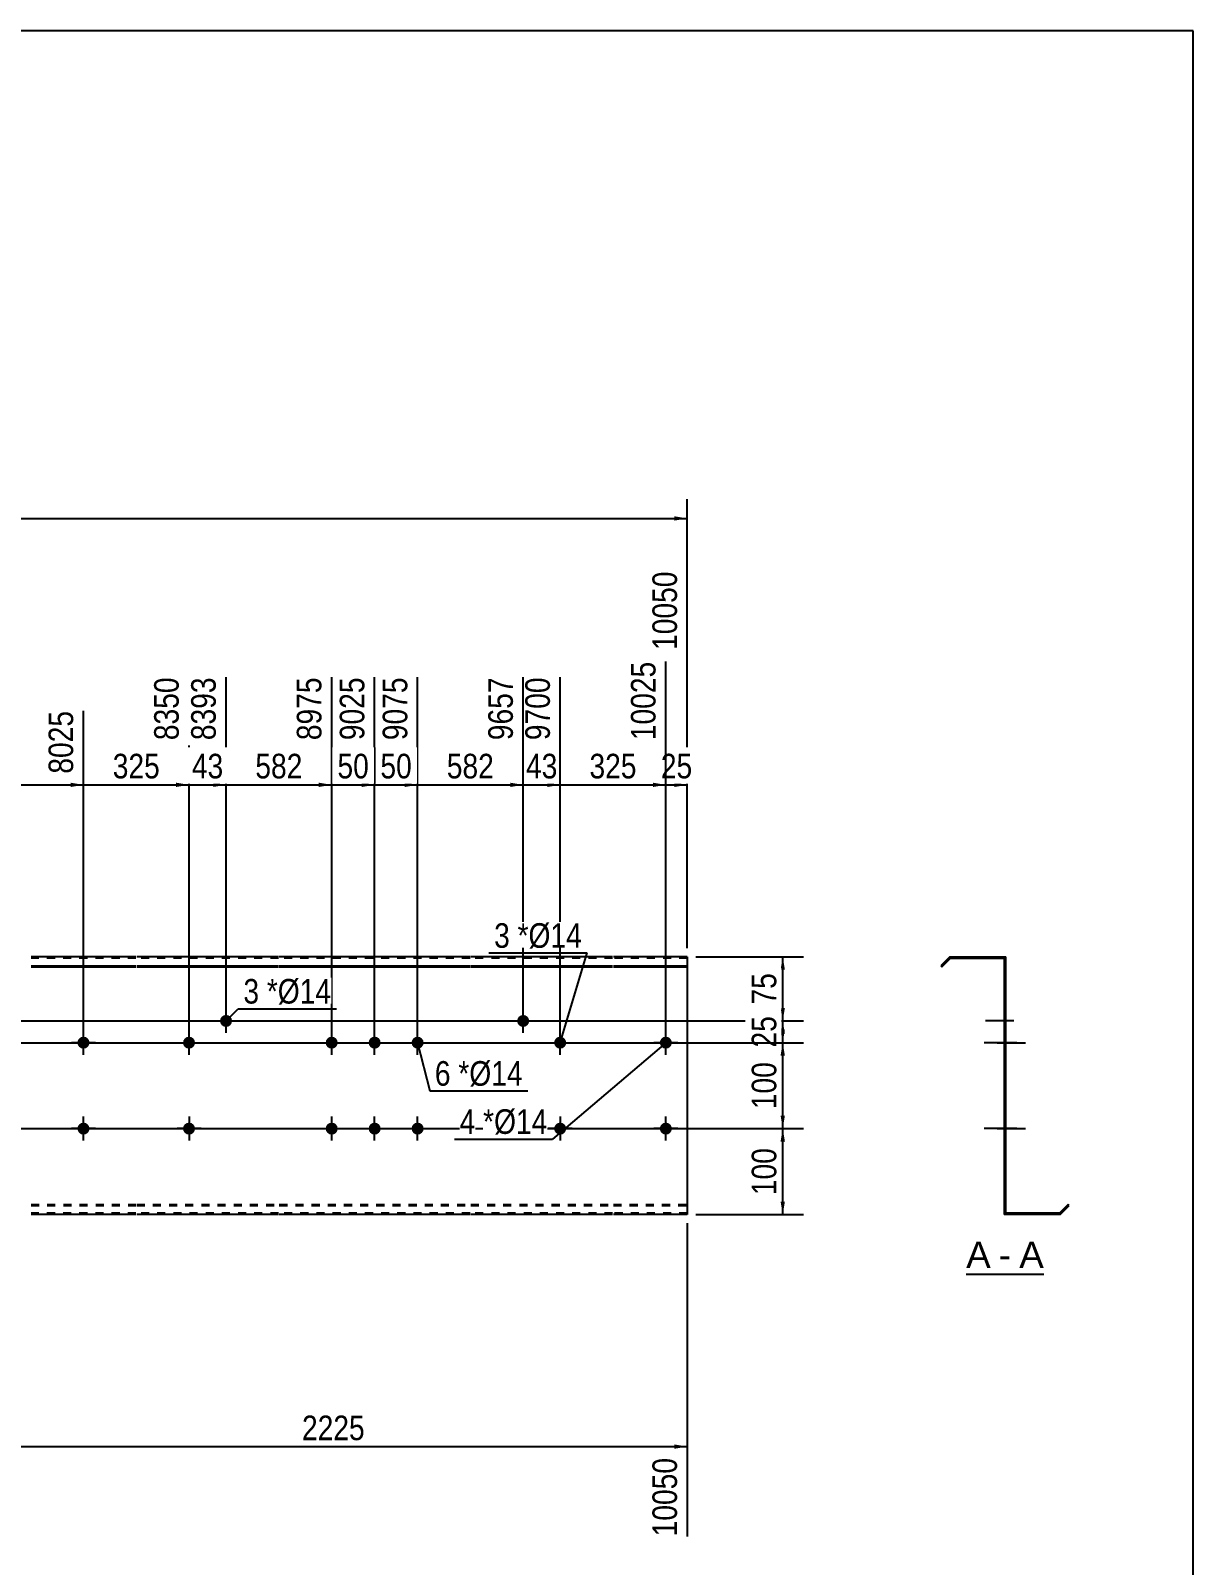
# Model space of a CAD drawing. Header units: millimetres. Extents: x -70 to 333, y -154 to 123.
# Drawn here: x 197.4 to 332.8, y -55.8 to 122.8 of the extents above; entities that cross this region are included whole.
import ezdxf

# ---------------------------------------------------------------- set-up
doc = ezdxf.new("R2010")
doc.units = ezdxf.units.MM
doc.linetypes.add('DXK_LINE_DOT1', pattern=[1.8814, 0.9407, -0.9407])
doc.styles.add('Arial', font='ARIAL.TTF', dxfattribs={"height": 0.2})
doc.styles.add('Arial Narrow', font='ARIALN.TTF', dxfattribs={"height": 0.2})

# ---------------------------------------------------------------- blocks, each defined once
blk = doc.blocks.new('Unknown-628700281-1200')
at = {"color": 5, "linetype": 'Continuous'}
for p, q in [((332.8, 122.75), (-67.2, 122.75)), ((332.8, -154.25), (332.8, 122.75))]:
    blk.add_line(p, q, dxfattribs=at)
blk = doc.blocks.new('Unknown-628700281-12 - 2012')
at = {"color": 7, "linetype": 'Continuous'}
blk.add_line((306.36, -21.95), (315.39, -21.95), dxfattribs=at)
at = {"color": 0, "linetype": 'Continuous'}
for points in [[(309.2, -21.2), (309.2, -18), (306.36, -18), (306.36, -21.2)], [(311.58, -21.2), (311.58, -18), (310.16, -18), (310.16, -21.2)], [(315.39, -21.2), (315.39, -18), (312.54, -18), (312.54, -21.2)]]:
    blk.add_wipeout(points, dxfattribs=at)
at = {"color": 96, "linetype": 'Continuous', "style": 'Arial'}
for s, p in [('A', (306.36, -21.2)), ('A', (312.54, -21.2)), ('-', (310.16, -21.2))]:
    blk.add_text(s, height=3.06, dxfattribs=at).set_placement(p)
blk = doc.blocks.new('Part-628700281-1239 - 1220')
at = {"color": 2, "linetype": 'Continuous'}
for p, q in [((209.69, 15), (197.49, 15)), ((226.29, 15), (209.79, 15)), ((248.59, 15), (226.39, 15)), ((265.19, 15), (248.69, 15)), ((273.89, 15), (265.29, 15)), ((273.89, 15), (273.89, -15)), ((197.49, 13.94), (209.69, 13.94)), ((197.49, 13.81), (209.69, 13.81)), ((209.79, 13.94), (226.29, 13.94)), ((209.79, 13.81), (226.29, 13.81)), ((226.39, 13.94), (248.59, 13.94)), ((226.39, 13.81), (248.59, 13.81)), ((248.69, 13.94), (265.19, 13.94)), ((248.69, 13.81), (265.19, 13.81)), ((265.29, 13.94), (273.89, 13.94)), ((265.29, 13.81), (273.89, 13.81)), ((209.69, -15), (197.49, -15)), ((226.29, -15), (209.79, -15)), ((248.59, -15), (226.39, -15)), ((265.19, -15), (248.69, -15)), ((273.89, -15), (265.29, -15))]:
    blk.add_line(p, q, dxfattribs=at)
at = {"color": 7, "linetype": 'DXK_LINE_DOT1'}
for p, q in [((209.69, 14.82), (197.49, 14.82)), ((226.29, 14.82), (209.79, 14.82)), ((248.59, 14.82), (226.39, 14.82)), ((265.19, 14.82), (248.69, 14.82)), ((273.89, 14.82), (265.29, 14.82)), ((197.49, -13.81), (209.69, -13.81)), ((197.49, -13.94), (209.69, -13.94)), ((209.79, -13.81), (226.29, -13.81)), ((209.79, -13.94), (226.29, -13.94)), ((226.39, -13.81), (248.59, -13.81)), ((226.39, -13.94), (248.59, -13.94)), ((248.69, -13.81), (265.19, -13.81)), ((248.69, -13.94), (265.19, -13.94)), ((265.29, -13.81), (273.89, -13.81)), ((265.29, -13.94), (273.89, -13.94)), ((209.69, -14.82), (197.49, -14.82)), ((226.29, -14.82), (209.79, -14.82)), ((248.59, -14.82), (226.39, -14.82)), ((265.19, -14.82), (248.69, -14.82)), ((273.89, -14.82), (265.29, -14.82))]:
    blk.add_line(p, q, dxfattribs=at)
blk = doc.blocks.new('Bolt-628700281-1305 - 1220')
at = {"linetype": 'Continuous'}
for points in [[(231.79, 5, -1), (233.19, 5, -1)], [(236.79, 5, -1), (238.19, 5, -1)], [(241.79, 5, -1), (243.19, 5, -1)], [(231.79, -5, -1), (233.19, -5, -1)], [(236.79, -5, -1), (238.19, -5, -1)], [(241.79, -5, -1), (243.19, -5, -1)]]:
    blk.add_hatch(color=3, dxfattribs=at).paths.add_polyline_path(points)
at = {"color": 3, "linetype": 'Continuous'}
for p, q in [((232.49, 3.6), (232.49, 6.4)), ((237.49, 3.6), (237.49, 6.4)), ((242.49, 3.6), (242.49, 6.4)), ((231.09, 5), (233.89, 5)), ((236.09, 5), (238.89, 5)), ((241.09, 5), (243.89, 5)), ((231.09, -5), (233.89, -5)), ((232.49, -6.4), (232.49, -3.6)), ((236.09, -5), (238.89, -5)), ((237.49, -6.4), (237.49, -3.6)), ((241.09, -5), (243.89, -5)), ((242.49, -6.4), (242.49, -3.6))]:
    blk.add_line(p, q, dxfattribs=at)
blk = doc.blocks.new('Bolt-628700281-1267 - 1220')
at = {"linetype": 'Continuous'}
blk.add_hatch(color=3, dxfattribs=at).paths.add_polyline_path([(219.49, 7.53, -1), (220.89, 7.53, -1)])
at = {"color": 3, "linetype": 'Continuous'}
for p, q in [((220.19, 6.13), (220.19, 8.93)), ((218.79, 7.53), (221.59, 7.53))]:
    blk.add_line(p, q, dxfattribs=at)
blk = doc.blocks.new('Bolt-628700281-1272 - 1220')
at = {"linetype": 'Continuous'}
blk.add_hatch(color=3, dxfattribs=at).paths.add_polyline_path([(254.08, 7.53, -1), (255.48, 7.53, -1)])
at = {"color": 3, "linetype": 'Continuous'}
for p, q in [((254.78, 6.13), (254.78, 8.93)), ((253.38, 7.53), (256.18, 7.53))]:
    blk.add_line(p, q, dxfattribs=at)
blk = doc.blocks.new('Bolt-628700281-1277 - 1220')
at = {"linetype": 'Continuous'}
blk.add_hatch(color=3, dxfattribs=at).paths.add_polyline_path([(216.58, -5, -1), (215.18, -5, -1)])
at = {"color": 3, "linetype": 'Continuous'}
for p, q in [((217.28, -5), (214.48, -5)), ((215.88, -3.6), (215.88, -6.4))]:
    blk.add_line(p, q, dxfattribs=at)
blk = doc.blocks.new('Bolt-628700281-1413 - 1220')
at = {"linetype": 'Continuous'}
blk.add_hatch(color=3, dxfattribs=at).paths.add_polyline_path([(259.79, -5, -1), (258.39, -5, -1)])
at = {"color": 3, "linetype": 'Continuous'}
for p, q in [((260.49, -5), (257.69, -5)), ((259.09, -3.6), (259.09, -6.4))]:
    blk.add_line(p, q, dxfattribs=at)
blk = doc.blocks.new('Bolt-628700281-1363 - 1220')
at = {"linetype": 'Continuous'}
blk.add_hatch(color=3, dxfattribs=at).paths.add_polyline_path([(215.18, 5, -1), (216.58, 5, -1)])
at = {"color": 3, "linetype": 'Continuous'}
for p, q in [((215.88, 3.6), (215.88, 6.4)), ((214.48, 5), (217.28, 5))]:
    blk.add_line(p, q, dxfattribs=at)
blk = doc.blocks.new('Bolt-628700281-1408 - 1220')
at = {"linetype": 'Continuous'}
blk.add_hatch(color=3, dxfattribs=at).paths.add_polyline_path([(258.39, 5, -1), (259.79, 5, -1)])
at = {"color": 3, "linetype": 'Continuous'}
for p, q in [((259.09, 3.6), (259.09, 6.4)), ((257.69, 5), (260.49, 5))]:
    blk.add_line(p, q, dxfattribs=at)
blk = doc.blocks.new('Bolt-628700281-1418 - 1220')
at = {"linetype": 'Continuous'}
for points in [[(202.89, 5, -1), (204.29, 5, -1)], [(270.69, 5, -1), (272.09, 5, -1)]]:
    blk.add_hatch(color=3, dxfattribs=at).paths.add_polyline_path(points)
at = {"color": 3, "linetype": 'Continuous'}
for p, q in [((203.59, 3.6), (203.59, 6.4)), ((271.39, 3.6), (271.39, 6.4)), ((204.99, 5), (202.19, 5)), ((272.79, 5), (269.99, 5))]:
    blk.add_line(p, q, dxfattribs=at)
blk = doc.blocks.new('Bolt-628700281-1423 - 1220')
at = {"linetype": 'Continuous'}
for points in [[(202.89, -5, -1), (204.29, -5, -1)], [(270.69, -5, -1), (272.09, -5, -1)]]:
    blk.add_hatch(color=3, dxfattribs=at).paths.add_polyline_path(points)
at = {"color": 3, "linetype": 'Continuous'}
for p, q in [((204.99, -5), (202.19, -5)), ((203.59, -6.4), (203.59, -3.6)), ((272.79, -5), (269.99, -5)), ((271.39, -6.4), (271.39, -3.6))]:
    blk.add_line(p, q, dxfattribs=at)
blk = doc.blocks.new('Bolt-628700281-2017 - 2012')
at = {"linetype": 'Continuous'}
blk.add_hatch(color=3, dxfattribs=at).paths.add_polyline_path([(310.78, -4.3), (310.78, -5.7), (310.96, -5.7), (310.96, -4.3)])
blk.add_hatch(color=3, dxfattribs=at).paths.add_polyline_path([(310.78, -4.3), (310.78, -5.7), (310.96, -5.7), (310.96, -4.3)])
at = {"color": 3, "linetype": 'Continuous'}
for p, q in [((309.98, -5), (313.28, -5)), ((309.98, -5), (313.28, -5)), ((310.78, -4.3), (310.96, -4.3)), ((310.78, -4.3), (310.96, -4.3)), ((310.78, -5.7), (310.96, -5.7)), ((310.78, -5.7), (310.96, -5.7))]:
    blk.add_line(p, q, dxfattribs=at)
blk = doc.blocks.new('Bolt-628700281-2018 - 2012')
at = {"linetype": 'Continuous'}
blk.add_hatch(color=3, dxfattribs=at).paths.add_polyline_path([(310.78, 5.7), (310.78, 4.3), (310.96, 4.3), (310.96, 5.7)])
blk.add_hatch(color=3, dxfattribs=at).paths.add_polyline_path([(310.78, 5.7), (310.78, 4.3), (310.96, 4.3), (310.96, 5.7)])
at = {"color": 3, "linetype": 'Continuous'}
for p, q in [((310.78, 5.7), (310.96, 5.7)), ((310.78, 5.7), (310.96, 5.7)), ((309.98, 5), (313.28, 5)), ((309.98, 5), (313.28, 5)), ((310.78, 4.3), (310.96, 4.3)), ((310.78, 4.3), (310.96, 4.3))]:
    blk.add_line(p, q, dxfattribs=at)
blk = doc.blocks.new('Bolt-628700281-2019 - 2012')
at = {"linetype": 'Continuous'}
blk.add_hatch(color=3, dxfattribs=at).paths.add_polyline_path([(310.96, -5.7), (310.96, -4.3), (310.78, -4.3), (310.78, -5.7)])
at = {"color": 3, "linetype": 'Continuous'}
for p, q in [((310.96, -4.3), (310.78, -4.3)), ((311.76, -5), (310.78, -5)), ((310.96, -5.7), (310.78, -5.7))]:
    blk.add_line(p, q, dxfattribs=at)
blk = doc.blocks.new('Bolt-628700281-2020 - 2012')
at = {"linetype": 'Continuous'}
blk.add_hatch(color=3, dxfattribs=at).paths.add_polyline_path([(310.78, 5.7), (310.78, 4.3), (310.96, 4.3), (310.96, 5.7)])
at = {"color": 3, "linetype": 'Continuous'}
for p, q in [((310.96, 5.7), (310.78, 5.7)), ((311.91, 5), (308.61, 5)), ((310.96, 4.3), (310.78, 4.3))]:
    blk.add_line(p, q, dxfattribs=at)
blk = doc.blocks.new('Bolt-628700281-2021 - 2012')
at = {"linetype": 'Continuous'}
blk.add_hatch(color=3, dxfattribs=at).paths.add_polyline_path([(310.78, 5.7), (310.78, 4.3), (310.96, 4.3), (310.96, 5.7)])
blk.add_hatch(color=3, dxfattribs=at).paths.add_polyline_path([(310.78, 5.7), (310.78, 4.3), (310.96, 4.3), (310.96, 5.7)])
at = {"color": 3, "linetype": 'Continuous'}
for p, q in [((310.78, 5.7), (310.96, 5.7)), ((310.78, 5.7), (310.96, 5.7)), ((309.98, 5), (313.28, 5)), ((309.98, 5), (313.28, 5)), ((310.78, 4.3), (310.96, 4.3)), ((310.78, 4.3), (310.96, 4.3))]:
    blk.add_line(p, q, dxfattribs=at)
blk = doc.blocks.new('Bolt-628700281-2022 - 2012')
at = {"linetype": 'Continuous'}
for points in [[(310.78, 5.7), (310.78, 4.3), (310.96, 4.3), (310.96, 5.7)], [(310.78, 5.7), (310.78, 4.3), (310.96, 4.3), (310.96, 5.7)], [(310.78, 5.7), (310.78, 4.3), (310.96, 4.3), (310.96, 5.7)], [(310.78, -4.3), (310.78, -5.7), (310.96, -5.7), (310.96, -4.3)], [(310.78, -4.3), (310.78, -5.7), (310.96, -5.7), (310.96, -4.3)], [(310.78, -4.3), (310.78, -5.7), (310.96, -5.7), (310.96, -4.3)]]:
    blk.add_hatch(color=3, dxfattribs=at).paths.add_polyline_path(points)
at = {"color": 3, "linetype": 'Continuous'}
for p, q in [((310.96, 5.7), (310.78, 5.7)), ((310.96, 5.7), (310.78, 5.7)), ((310.96, 5.7), (310.78, 5.7)), ((312.26, 5), (308.46, 5)), ((312.26, 5), (308.46, 5)), ((312.26, 5), (308.46, 5)), ((310.96, 4.3), (310.78, 4.3)), ((310.96, 4.3), (310.78, 4.3)), ((310.96, 4.3), (310.78, 4.3)), ((312.26, -5), (308.46, -5)), ((312.26, -5), (308.46, -5)), ((312.26, -5), (308.46, -5)), ((310.96, -4.3), (310.78, -4.3)), ((310.96, -4.3), (310.78, -4.3)), ((310.96, -4.3), (310.78, -4.3)), ((310.96, -5.7), (310.78, -5.7)), ((310.96, -5.7), (310.78, -5.7)), ((310.96, -5.7), (310.78, -5.7))]:
    blk.add_line(p, q, dxfattribs=at)
blk = doc.blocks.new('Bolt-628700281-2023 - 2012')
at = {"linetype": 'Continuous'}
blk.add_hatch(color=3, dxfattribs=at).paths.add_polyline_path([(310.96, -5.7), (310.96, -4.3), (310.78, -4.3), (310.78, -5.7)])
at = {"color": 3, "linetype": 'Continuous'}
for p, q in [((310.96, -4.3), (310.78, -4.3)), ((311.76, -5), (310.78, -5)), ((310.96, -5.7), (310.78, -5.7))]:
    blk.add_line(p, q, dxfattribs=at)
blk = doc.blocks.new('Bolt-628700281-2024 - 2012')
at = {"linetype": 'Continuous'}
blk.add_hatch(color=3, dxfattribs=at).paths.add_polyline_path([(310.78, 5.7), (310.78, 4.3), (310.96, 4.3), (310.96, 5.7)])
at = {"color": 3, "linetype": 'Continuous'}
for p, q in [((310.96, 5.7), (310.78, 5.7)), ((311.91, 5), (308.61, 5)), ((310.96, 4.3), (310.78, 4.3))]:
    blk.add_line(p, q, dxfattribs=at)
blk = doc.blocks.new('Bolt-628700281-2025 - 2012')
at = {"linetype": 'Continuous'}
blk.add_hatch(color=3, dxfattribs=at).paths.add_polyline_path([(310.96, -5.7), (310.96, -4.3), (310.78, -4.3), (310.78, -5.7)])
blk.add_hatch(color=3, dxfattribs=at).paths.add_polyline_path([(310.96, -5.7), (310.96, -4.3), (310.78, -4.3), (310.78, -5.7)])
at = {"color": 3, "linetype": 'Continuous'}
for p, q in [((310.03, -5), (312.78, -5)), ((310.03, -5), (312.78, -5)), ((310.78, -4.3), (310.96, -4.3)), ((310.78, -4.3), (310.96, -4.3)), ((310.78, -5.7), (310.96, -5.7)), ((310.78, -5.7), (310.96, -5.7))]:
    blk.add_line(p, q, dxfattribs=at)
blk = doc.blocks.new('Bolt-628700281-2026 - 2012')
at = {"linetype": 'Continuous'}
blk.add_hatch(color=3, dxfattribs=at).paths.add_polyline_path([(310.96, -5.7), (310.96, -4.3), (310.78, -4.3), (310.78, -5.7)])
blk.add_hatch(color=3, dxfattribs=at).paths.add_polyline_path([(310.96, -5.7), (310.96, -4.3), (310.78, -4.3), (310.78, -5.7)])
at = {"color": 3, "linetype": 'Continuous'}
for p, q in [((310.03, -5), (312.78, -5)), ((310.03, -5), (312.78, -5)), ((310.78, -4.3), (310.96, -4.3)), ((310.78, -4.3), (310.96, -4.3)), ((310.78, -5.7), (310.96, -5.7)), ((310.78, -5.7), (310.96, -5.7))]:
    blk.add_line(p, q, dxfattribs=at)
blk = doc.blocks.new('Bolt-628700281-2027 - 2012')
at = {"linetype": 'Continuous'}
blk.add_hatch(color=3, dxfattribs=at).paths.add_polyline_path([(310.96, -5.7), (310.96, -4.3), (310.78, -4.3), (310.78, -5.7)])
blk.add_hatch(color=3, dxfattribs=at).paths.add_polyline_path([(310.96, -5.7), (310.96, -4.3), (310.78, -4.3), (310.78, -5.7)])
at = {"color": 3, "linetype": 'Continuous'}
for p, q in [((310.03, -5), (312.78, -5)), ((310.03, -5), (312.78, -5)), ((310.78, -4.3), (310.96, -4.3)), ((310.78, -4.3), (310.96, -4.3)), ((310.78, -5.7), (310.96, -5.7)), ((310.78, -5.7), (310.96, -5.7))]:
    blk.add_line(p, q, dxfattribs=at)
blk = doc.blocks.new('Bolt-628700281-2028 - 2012')
at = {"linetype": 'Continuous'}
blk.add_hatch(color=3, dxfattribs=at).paths.add_polyline_path([(310.96, -5.7), (310.96, -4.3), (310.78, -4.3), (310.78, -5.7)])
blk.add_hatch(color=3, dxfattribs=at).paths.add_polyline_path([(310.96, -5.7), (310.96, -4.3), (310.78, -4.3), (310.78, -5.7)])
at = {"color": 3, "linetype": 'Continuous'}
for p, q in [((310.03, -5), (312.78, -5)), ((310.03, -5), (312.78, -5)), ((310.78, -4.3), (310.96, -4.3)), ((310.78, -4.3), (310.96, -4.3)), ((310.78, -5.7), (310.96, -5.7)), ((310.78, -5.7), (310.96, -5.7))]:
    blk.add_line(p, q, dxfattribs=at)
blk = doc.blocks.new('Bolt-628700281-2029 - 2012')
at = {"linetype": 'Continuous'}
blk.add_hatch(color=3, dxfattribs=at).paths.add_polyline_path([(310.78, 5.7), (310.78, 4.3), (310.96, 4.3), (310.96, 5.7)])
at = {"color": 3, "linetype": 'Continuous'}
for p, q in [((310.96, 5.7), (310.78, 5.7)), ((311.91, 5), (308.61, 5)), ((310.96, 4.3), (310.78, 4.3))]:
    blk.add_line(p, q, dxfattribs=at)
blk = doc.blocks.new('Bolt-628700281-2030 - 2012')
at = {"linetype": 'Continuous'}
blk.add_hatch(color=3, dxfattribs=at).paths.add_polyline_path([(310.78, 5.7), (310.78, 4.3), (310.96, 4.3), (310.96, 5.7)])
at = {"color": 3, "linetype": 'Continuous'}
for p, q in [((310.96, 5.7), (310.78, 5.7)), ((311.91, 5), (308.61, 5)), ((310.96, 4.3), (310.78, 4.3))]:
    blk.add_line(p, q, dxfattribs=at)
blk = doc.blocks.new('Bolt-628700281-2031 - 2012')
at = {"linetype": 'Continuous'}
for points in [[(310.96, 4.3), (310.96, 5.7), (310.78, 5.7), (310.78, 4.3)], [(310.96, -5.7), (310.96, -4.3), (310.78, -4.3), (310.78, -5.7)]]:
    blk.add_hatch(color=3, dxfattribs=at).paths.add_polyline_path(points)
at = {"color": 3, "linetype": 'Continuous'}
for p, q in [((310.96, 5.7), (310.78, 5.7)), ((310.96, 5), (308.78, 5)), ((310.96, 4.3), (310.78, 4.3)), ((310.96, -5), (308.78, -5)), ((310.96, -4.3), (310.78, -4.3)), ((310.96, -5.7), (310.78, -5.7))]:
    blk.add_line(p, q, dxfattribs=at)
blk = doc.blocks.new('Bolt-628700281-2032 - 2012')
at = {"linetype": 'Continuous'}
blk.add_hatch(color=3, dxfattribs=at).paths.add_polyline_path([(310.78, -4.3), (310.78, -5.7), (310.96, -5.7), (310.96, -4.3)])
blk.add_hatch(color=3, dxfattribs=at).paths.add_polyline_path([(310.78, -4.3), (310.78, -5.7), (310.96, -5.7), (310.96, -4.3)])
at = {"color": 3, "linetype": 'Continuous'}
for p, q in [((309.98, -5), (313.28, -5)), ((309.98, -5), (313.28, -5)), ((310.78, -4.3), (310.96, -4.3)), ((310.78, -4.3), (310.96, -4.3)), ((310.78, -5.7), (310.96, -5.7)), ((310.78, -5.7), (310.96, -5.7))]:
    blk.add_line(p, q, dxfattribs=at)
blk = doc.blocks.new('Bolt-628700281-2033 - 2012')
at = {"linetype": 'Continuous'}
blk.add_hatch(color=3, dxfattribs=at).paths.add_polyline_path([(310.96, -5.7), (310.96, -4.3), (310.78, -4.3), (310.78, -5.7)])
at = {"color": 3, "linetype": 'Continuous'}
for p, q in [((310.96, -4.3), (310.78, -4.3)), ((311.76, -5), (310.78, -5)), ((310.96, -5.7), (310.78, -5.7))]:
    blk.add_line(p, q, dxfattribs=at)
blk = doc.blocks.new('Bolt-628700281-2034 - 2012')
at = {"linetype": 'Continuous'}
blk.add_hatch(color=3, dxfattribs=at).paths.add_polyline_path([(310.78, 8.23), (310.78, 6.83), (310.96, 6.83), (310.96, 8.23)])
at = {"color": 3, "linetype": 'Continuous'}
for p, q in [((311.91, 7.53), (308.61, 7.53)), ((310.96, 8.23), (310.78, 8.23)), ((310.96, 6.83), (310.78, 6.83))]:
    blk.add_line(p, q, dxfattribs=at)
blk = doc.blocks.new('Bolt-628700281-2035 - 2012')
at = {"linetype": 'Continuous'}
blk.add_hatch(color=3, dxfattribs=at).paths.add_polyline_path([(310.78, 8.23), (310.78, 6.83), (310.96, 6.83), (310.96, 8.23)])
at = {"color": 3, "linetype": 'Continuous'}
for p, q in [((311.91, 7.53), (308.61, 7.53)), ((310.96, 8.23), (310.78, 8.23)), ((310.96, 6.83), (310.78, 6.83))]:
    blk.add_line(p, q, dxfattribs=at)
blk = doc.blocks.new('Bolt-628700281-2036 - 2012')
at = {"linetype": 'Continuous'}
for points in [[(310.78, 5.7), (310.78, 4.3), (310.96, 4.3), (310.96, 5.7)], [(310.78, 5.7), (310.78, 4.3), (310.96, 4.3), (310.96, 5.7)], [(310.78, 5.7), (310.78, 4.3), (310.96, 4.3), (310.96, 5.7)], [(310.78, -4.3), (310.78, -5.7), (310.96, -5.7), (310.96, -4.3)], [(310.78, -4.3), (310.78, -5.7), (310.96, -5.7), (310.96, -4.3)], [(310.78, -4.3), (310.78, -5.7), (310.96, -5.7), (310.96, -4.3)]]:
    blk.add_hatch(color=3, dxfattribs=at).paths.add_polyline_path(points)
at = {"color": 3, "linetype": 'Continuous'}
for p, q in [((310.96, 5.7), (310.78, 5.7)), ((310.96, 5.7), (310.78, 5.7)), ((310.96, 5.7), (310.78, 5.7)), ((312.26, 5), (308.46, 5)), ((312.26, 5), (308.46, 5)), ((312.26, 5), (308.46, 5)), ((310.96, 4.3), (310.78, 4.3)), ((310.96, 4.3), (310.78, 4.3)), ((310.96, 4.3), (310.78, 4.3)), ((312.26, -5), (308.46, -5)), ((312.26, -5), (308.46, -5)), ((312.26, -5), (308.46, -5)), ((310.96, -4.3), (310.78, -4.3)), ((310.96, -4.3), (310.78, -4.3)), ((310.96, -4.3), (310.78, -4.3)), ((310.96, -5.7), (310.78, -5.7)), ((310.96, -5.7), (310.78, -5.7)), ((310.96, -5.7), (310.78, -5.7))]:
    blk.add_line(p, q, dxfattribs=at)
blk = doc.blocks.new('Part-628700281-2037 - 2012')
at = {"color": 2, "linetype": 'Continuous'}
for p, q in [((304.46, 15), (303.4, 13.94)), ((303.53, 13.81), (304.54, 14.82)), ((304.46, 15), (310.96, 15)), ((304.54, 14.82), (310.78, 14.82)), ((310.78, 14.82), (310.78, -15)), ((310.96, -14.82), (310.96, 15)), ((303.4, 13.94), (303.53, 13.81)), ((318.21, -13.81), (317.21, -14.82)), ((317.28, -15), (318.34, -13.94)), ((318.34, -13.94), (318.21, -13.81)), ((317.28, -15), (310.78, -15)), ((317.21, -14.82), (310.96, -14.82))]:
    blk.add_line(p, q, dxfattribs=at)
blk = doc.blocks.new('Bolt-628700281-2038 - 2012')
at = {"linetype": 'Continuous'}
blk.add_hatch(color=3, dxfattribs=at).paths.add_polyline_path([(310.78, 8.23), (310.78, 6.83), (310.96, 6.83), (310.96, 8.23)])
at = {"color": 3, "linetype": 'Continuous'}
for p, q in [((311.91, 7.53), (308.61, 7.53)), ((310.96, 8.23), (310.78, 8.23)), ((310.96, 6.83), (310.78, 6.83))]:
    blk.add_line(p, q, dxfattribs=at)
blk = doc.blocks.new('Bolt-628700281-2039 - 2012')
at = {"linetype": 'Continuous'}
blk.add_hatch(color=3, dxfattribs=at).paths.add_polyline_path([(310.78, 8.23), (310.78, 6.83), (310.96, 6.83), (310.96, 8.23)])
at = {"color": 3, "linetype": 'Continuous'}
for p, q in [((311.91, 7.53), (308.61, 7.53)), ((310.96, 8.23), (310.78, 8.23)), ((310.96, 6.83), (310.78, 6.83))]:
    blk.add_line(p, q, dxfattribs=at)
blk = doc.blocks.new('Bolt-628700281-2040 - 2012')
at = {"linetype": 'Continuous'}
blk.add_hatch(color=3, dxfattribs=at).paths.add_polyline_path([(310.96, -5.7), (310.96, -4.3), (310.78, -4.3), (310.78, -5.7)])
at = {"color": 3, "linetype": 'Continuous'}
for p, q in [((310.96, -4.3), (310.78, -4.3)), ((311.76, -5), (310.78, -5)), ((310.96, -5.7), (310.78, -5.7))]:
    blk.add_line(p, q, dxfattribs=at)
blk = doc.blocks.new('Bolt-628700281-3122 - 2012')
at = {"linetype": 'Continuous'}
blk.add_hatch(color=3, dxfattribs=at).paths.add_polyline_path([(310.96, -5.7), (310.96, -4.3), (310.78, -4.3), (310.78, -5.7)])
blk.add_hatch(color=3, dxfattribs=at).paths.add_polyline_path([(310.96, -5.7), (310.96, -4.3), (310.78, -4.3), (310.78, -5.7)])
at = {"color": 3, "linetype": 'Continuous'}
for p, q in [((310.03, -5), (312.78, -5)), ((310.03, -5), (312.78, -5)), ((310.78, -4.3), (310.96, -4.3)), ((310.78, -4.3), (310.96, -4.3)), ((310.78, -5.7), (310.96, -5.7)), ((310.78, -5.7), (310.96, -5.7))]:
    blk.add_line(p, q, dxfattribs=at)
blk = doc.blocks.new('StraightDimension-628700281-1456 - 1220')
at = {"linetype": 'Continuous'}
blk.add_hatch(color=7, dxfattribs=at).paths.add_polyline_path([(272.39, 66.25), (273.89, 66), (272.39, 65.75)])
at = {"color": 7, "linetype": 'Continuous'}
for p, q in [((273.89, 16), (273.89, 68.25)), ((0, 66), (273.89, 66))]:
    blk.add_line(p, q, dxfattribs=at)
blk = doc.blocks.new('StraightDimension-628700281-2522 - 1220')
at = {"linetype": 'Continuous'}
blk.add_hatch(color=7, dxfattribs=at).paths.add_polyline_path([(230.99, 35.25), (232.49, 35), (230.99, 34.75)])
at = {"color": 7, "linetype": 'Continuous'}
for p, q in [((220.19, 8.53), (220.19, 47.51)), ((232.49, 6), (232.49, 47.51)), ((220.19, 35), (232.49, 35))]:
    blk.add_line(p, q, dxfattribs=at)
at = {"color": 0}
blk.add_wipeout([(229.68, 35.15), (229.68, 39.35), (223, 39.35), (223, 35.15)], dxfattribs=at)
at = {"color": 3, "style": 'Arial Narrow'}
blk.add_text('582', height=2.863, dxfattribs=at).set_placement((223.6, 35.75))
at = {"color": 0, "linetype": 'Continuous'}
blk.add_wipeout([(231.89, 48.11), (227.69, 48.11), (227.69, 39.6), (231.89, 39.6)], dxfattribs=at)
at = {"color": 3, "linetype": 'Continuous', "style": 'Arial Narrow'}
blk.add_text('8975', height=2.863, rotation=90.0002, dxfattribs=at).set_placement((231.29, 40.2))
blk = doc.blocks.new('StraightDimension-628700281-3382 - 1220')
at = {"linetype": 'Continuous'}
for points in [[(284.75, 13.5), (285, 15), (285.25, 13.5)], [(285.25, 9.03), (285, 7.53), (284.75, 9.03)]]:
    blk.add_hatch(color=7, dxfattribs=at).paths.add_polyline_path(points)
at = {"color": 7, "linetype": 'Continuous'}
for p, q in [((274.89, 15), (287.4, 15)), ((285, 7.53), (285, 15)), ((54.69, 7.53), (287.4, 7.53))]:
    blk.add_line(p, q, dxfattribs=at)
at = {"color": 0}
blk.add_wipeout([(284.85, 13.7), (280.65, 13.7), (280.65, 8.84), (284.85, 8.84)], dxfattribs=at)
at = {"color": 3, "style": 'Arial Narrow'}
blk.add_text('75', height=2.863, rotation=90.0002, dxfattribs=at).set_placement((284.25, 9.44))
blk = doc.blocks.new('StraightDimension-628700281-2524 - 1220')
at = {"linetype": 'Continuous'}
blk.add_hatch(color=7, dxfattribs=at).paths.add_polyline_path([(214.38, 35.25), (215.88, 35), (214.38, 34.75)])
at = {"color": 7, "linetype": 'Continuous'}
for p, q in [((215.88, 6), (215.88, 47.51)), ((203.59, 6), (203.59, 43.61)), ((203.59, 35), (215.88, 35))]:
    blk.add_line(p, q, dxfattribs=at)
at = {"color": 0}
blk.add_wipeout([(213.08, 35.15), (213.08, 39.35), (206.4, 39.35), (206.4, 35.15)], dxfattribs=at)
at = {"color": 3, "style": 'Arial Narrow'}
blk.add_text('325', height=2.863, dxfattribs=at).set_placement((207, 35.75))
at = {"color": 0, "linetype": 'Continuous'}
blk.add_wipeout([(215.28, 48.11), (211.08, 48.11), (211.08, 39.6), (215.28, 39.6)], dxfattribs=at)
at = {"color": 3, "linetype": 'Continuous', "style": 'Arial Narrow'}
blk.add_text('8350', height=2.863, rotation=90.0002, dxfattribs=at).set_placement((214.68, 40.2))
blk = doc.blocks.new('StraightDimension-628700281-2525 - 1220')
at = {"linetype": 'Continuous'}
blk.add_hatch(color=7, dxfattribs=at).paths.add_polyline_path([(202.09, 35.25), (203.59, 35), (202.09, 34.75)])
at = {"color": 7, "linetype": 'Continuous'}
for p, q in [((70.3, -4), (70.3, 47.51)), ((203.59, 6), (203.59, 43.61)), ((70.3, 35), (203.59, 35))]:
    blk.add_line(p, q, dxfattribs=at)
at = {"color": 0, "linetype": 'Continuous'}
blk.add_wipeout([(202.99, 44.21), (198.79, 44.21), (198.79, 35.7), (202.99, 35.7)], dxfattribs=at)
at = {"color": 0}
blk.add_wipeout([(141.2, 35.15), (141.2, 39.35), (132.69, 39.35), (132.69, 35.15)], dxfattribs=at)
at = {"color": 3, "linetype": 'Continuous', "style": 'Arial Narrow'}
blk.add_text('8025', height=2.863, rotation=90.0002, dxfattribs=at).set_placement((202.39, 36.3))
at = {"color": 3, "style": 'Arial Narrow'}
blk.add_text('6000', height=2.863, dxfattribs=at).set_placement((133.29, 35.75))
blk = doc.blocks.new('StraightDimension-628700281-2518 - 1220')
at = {"linetype": 'Continuous'}
blk.add_hatch(color=7, dxfattribs=at).paths.add_polyline_path([(257.59, 35.25), (259.09, 35), (257.59, 34.75)])
at = {"color": 7, "linetype": 'Continuous'}
for p, q in [((254.78, 8.53), (254.78, 47.51)), ((259.09, 6), (259.09, 47.51)), ((254.78, 35), (259.09, 35))]:
    blk.add_line(p, q, dxfattribs=at)
at = {"color": 0}
blk.add_wipeout([(259.37, 35.15), (259.37, 39.35), (254.51, 39.35), (254.51, 35.15)], dxfattribs=at)
at = {"color": 3, "style": 'Arial Narrow'}
blk.add_text('43', height=2.863, dxfattribs=at).set_placement((255.11, 35.75))
at = {"color": 0, "linetype": 'Continuous'}
blk.add_wipeout([(258.49, 48.11), (254.29, 48.11), (254.29, 39.6), (258.49, 39.6)], dxfattribs=at)
at = {"color": 3, "linetype": 'Continuous', "style": 'Arial Narrow'}
blk.add_text('9700', height=2.863, rotation=90.0002, dxfattribs=at).set_placement((257.89, 40.2))
blk = doc.blocks.new('StraightDimension-628700281-2523 - 1220')
at = {"linetype": 'Continuous'}
blk.add_hatch(color=7, dxfattribs=at).paths.add_polyline_path([(218.69, 35.25), (220.19, 35), (218.69, 34.75)])
at = {"color": 7, "linetype": 'Continuous'}
for p, q in [((215.88, 6), (215.88, 47.51)), ((220.19, 8.53), (220.19, 47.51)), ((215.88, 35), (220.19, 35))]:
    blk.add_line(p, q, dxfattribs=at)
at = {"color": 0}
blk.add_wipeout([(220.47, 35.15), (220.47, 39.35), (215.61, 39.35), (215.61, 35.15)], dxfattribs=at)
at = {"color": 3, "style": 'Arial Narrow'}
blk.add_text('43', height=2.863, dxfattribs=at).set_placement((216.21, 35.75))
at = {"color": 0, "linetype": 'Continuous'}
blk.add_wipeout([(219.59, 48.11), (215.39, 48.11), (215.39, 39.6), (219.59, 39.6)], dxfattribs=at)
at = {"color": 3, "linetype": 'Continuous', "style": 'Arial Narrow'}
blk.add_text('8393', height=2.863, rotation=90.0002, dxfattribs=at).set_placement((218.99, 40.2))
blk = doc.blocks.new('StraightDimension-628700281-2519 - 1220')
at = {"linetype": 'Continuous'}
blk.add_hatch(color=7, dxfattribs=at).paths.add_polyline_path([(253.28, 35.25), (254.78, 35), (253.28, 34.75)])
at = {"color": 7, "linetype": 'Continuous'}
for p, q in [((242.49, 6), (242.49, 47.51)), ((254.78, 8.53), (254.78, 47.51)), ((242.49, 35), (254.78, 35))]:
    blk.add_line(p, q, dxfattribs=at)
at = {"color": 0}
blk.add_wipeout([(251.98, 35.15), (251.98, 39.35), (245.29, 39.35), (245.29, 35.15)], dxfattribs=at)
at = {"color": 3, "style": 'Arial Narrow'}
blk.add_text('582', height=2.863, dxfattribs=at).set_placement((245.89, 35.75))
at = {"color": 0, "linetype": 'Continuous'}
blk.add_wipeout([(254.18, 48.11), (249.98, 48.11), (249.98, 39.6), (254.18, 39.6)], dxfattribs=at)
at = {"color": 3, "linetype": 'Continuous', "style": 'Arial Narrow'}
blk.add_text('9657', height=2.863, rotation=90.0002, dxfattribs=at).set_placement((253.58, 40.2))
blk = doc.blocks.new('StraightDimension-628700281-2516 - 1220')
at = {"linetype": 'Continuous'}
blk.add_hatch(color=7, dxfattribs=at).paths.add_polyline_path([(272.39, 35.25), (273.89, 35), (272.39, 34.75)])
at = {"color": 7, "linetype": 'Continuous'}
for p, q in [((273.89, 16), (273.89, 59.84)), ((271.39, 6), (271.39, 49.34)), ((271.39, 35), (273.89, 35))]:
    blk.add_line(p, q, dxfattribs=at)
at = {"color": 0, "linetype": 'Continuous'}
blk.add_wipeout([(273.29, 60.44), (269.09, 60.44), (269.09, 50.1), (273.29, 50.1)], dxfattribs=at)
at = {"color": 0}
blk.add_wipeout([(275.07, 35.15), (275.07, 39.35), (270.21, 39.35), (270.21, 35.15)], dxfattribs=at)
at = {"color": 3, "linetype": 'Continuous', "style": 'Arial Narrow'}
blk.add_text('10050', height=2.863, rotation=90.0002, dxfattribs=at).set_placement((272.69, 50.7))
at = {"color": 3, "style": 'Arial Narrow'}
blk.add_text('25', height=2.863, dxfattribs=at).set_placement((270.81, 35.75))
blk = doc.blocks.new('StraightDimension-628700281-2517 - 1220')
at = {"linetype": 'Continuous'}
blk.add_hatch(color=7, dxfattribs=at).paths.add_polyline_path([(269.89, 35.25), (271.39, 35), (269.89, 34.75)])
at = {"color": 7, "linetype": 'Continuous'}
for p, q in [((271.39, 6), (271.39, 49.34)), ((259.09, 6), (259.09, 47.51)), ((259.09, 35), (271.39, 35))]:
    blk.add_line(p, q, dxfattribs=at)
at = {"color": 0}
blk.add_wipeout([(268.58, 35.15), (268.58, 39.35), (261.9, 39.35), (261.9, 35.15)], dxfattribs=at)
at = {"color": 3, "style": 'Arial Narrow'}
blk.add_text('325', height=2.863, dxfattribs=at).set_placement((262.5, 35.75))
at = {"color": 0, "linetype": 'Continuous'}
blk.add_wipeout([(270.79, 49.94), (266.59, 49.94), (266.59, 39.6), (270.79, 39.6)], dxfattribs=at)
at = {"color": 3, "linetype": 'Continuous', "style": 'Arial Narrow'}
blk.add_text('10025', height=2.863, rotation=90.0002, dxfattribs=at).set_placement((270.19, 40.2))
blk = doc.blocks.new('StraightDimension-628700281-2520 - 1220')
at = {"linetype": 'Continuous'}
blk.add_hatch(color=7, dxfattribs=at).paths.add_polyline_path([(240.99, 35.25), (242.49, 35), (240.99, 34.75)])
at = {"color": 7, "linetype": 'Continuous'}
for p, q in [((237.49, 6), (237.49, 47.51)), ((242.49, 6), (242.49, 47.51)), ((237.49, 35), (242.49, 35))]:
    blk.add_line(p, q, dxfattribs=at)
at = {"color": 0}
blk.add_wipeout([(242.42, 35.15), (242.42, 39.35), (237.56, 39.35), (237.56, 35.15)], dxfattribs=at)
at = {"color": 3, "style": 'Arial Narrow'}
blk.add_text('50', height=2.863, dxfattribs=at).set_placement((238.16, 35.75))
at = {"color": 0, "linetype": 'Continuous'}
blk.add_wipeout([(241.89, 48.11), (237.69, 48.11), (237.69, 39.6), (241.89, 39.6)], dxfattribs=at)
at = {"color": 3, "linetype": 'Continuous', "style": 'Arial Narrow'}
blk.add_text('9075', height=2.863, rotation=90.0002, dxfattribs=at).set_placement((241.29, 40.2))
blk = doc.blocks.new('StraightDimension-628700281-2521 - 1220')
at = {"linetype": 'Continuous'}
blk.add_hatch(color=7, dxfattribs=at).paths.add_polyline_path([(235.99, 35.25), (237.49, 35), (235.99, 34.75)])
at = {"color": 7, "linetype": 'Continuous'}
for p, q in [((232.49, 6), (232.49, 47.51)), ((237.49, 6), (237.49, 47.51)), ((232.49, 35), (237.49, 35))]:
    blk.add_line(p, q, dxfattribs=at)
at = {"color": 0}
blk.add_wipeout([(237.42, 35.15), (237.42, 39.35), (232.56, 39.35), (232.56, 35.15)], dxfattribs=at)
at = {"color": 3, "style": 'Arial Narrow'}
blk.add_text('50', height=2.863, dxfattribs=at).set_placement((233.16, 35.75))
at = {"color": 0, "linetype": 'Continuous'}
blk.add_wipeout([(236.89, 48.11), (232.69, 48.11), (232.69, 39.6), (236.89, 39.6)], dxfattribs=at)
at = {"color": 3, "linetype": 'Continuous', "style": 'Arial Narrow'}
blk.add_text('9025', height=2.863, rotation=90.0002, dxfattribs=at).set_placement((236.29, 40.2))
blk = doc.blocks.new('StraightDimension-628700281-3383 - 1220')
at = {"linetype": 'Continuous'}
for points in [[(284.75, 6.03), (285, 7.53), (285.25, 6.03)], [(285.25, 6.5), (285, 5), (284.75, 6.5)]]:
    blk.add_hatch(color=7, dxfattribs=at).paths.add_polyline_path(points)
at = {"color": 7, "linetype": 'Continuous'}
for p, q in [((54.69, 7.53), (287.4, 7.53)), ((285, 5), (285, 7.53)), ((71.3, 5), (287.4, 5))]:
    blk.add_line(p, q, dxfattribs=at)
at = {"color": 0}
blk.add_wipeout([(284.85, 8.7), (280.65, 8.7), (280.65, 3.84), (284.85, 3.84)], dxfattribs=at)
at = {"color": 3, "style": 'Arial Narrow'}
blk.add_text('25', height=2.863, rotation=90.0002, dxfattribs=at).set_placement((284.25, 4.44))
blk = doc.blocks.new('StraightDimension-628700281-3384 - 1220')
at = {"linetype": 'Continuous'}
for points in [[(284.75, 3.5), (285, 5), (285.25, 3.5)], [(285.25, -3.5), (285, -5), (284.75, -3.5)]]:
    blk.add_hatch(color=7, dxfattribs=at).paths.add_polyline_path(points)
at = {"color": 7, "linetype": 'Continuous'}
for p, q in [((71.3, 5), (287.4, 5)), ((285, -5), (285, 5)), ((71.3, -5), (287.4, -5))]:
    blk.add_line(p, q, dxfattribs=at)
at = {"color": 0}
blk.add_wipeout([(284.85, 3.34), (280.65, 3.34), (280.65, -3.34), (284.85, -3.34)], dxfattribs=at)
at = {"color": 3, "style": 'Arial Narrow'}
blk.add_text('100', height=2.863, rotation=90.0002, dxfattribs=at).set_placement((284.25, -2.74))
blk = doc.blocks.new('StraightDimension-628700281-3385 - 1220')
at = {"linetype": 'Continuous'}
for points in [[(284.75, -6.5), (285, -5), (285.25, -6.5)], [(285.25, -13.5), (285, -15), (284.75, -13.5)]]:
    blk.add_hatch(color=7, dxfattribs=at).paths.add_polyline_path(points)
at = {"color": 7, "linetype": 'Continuous'}
for p, q in [((71.3, -5), (287.4, -5)), ((285, -15), (285, -5)), ((274.89, -15), (287.4, -15))]:
    blk.add_line(p, q, dxfattribs=at)
at = {"color": 0}
blk.add_wipeout([(284.85, -6.66), (280.65, -6.66), (280.65, -13.34), (284.85, -13.34)], dxfattribs=at)
at = {"color": 3, "style": 'Arial Narrow'}
blk.add_text('100', height=2.863, rotation=90.0002, dxfattribs=at).set_placement((284.25, -12.74))
blk = doc.blocks.new('StraightDimension-628700281-3447 - 1220')
at = {"linetype": 'Continuous'}
blk.add_hatch(color=7, dxfattribs=at).paths.add_polyline_path([(272.39, -41.75), (273.89, -42), (272.39, -42.25)])
at = {"color": 7, "linetype": 'Continuous'}
for p, q in [((191.49, -6), (191.49, -50.61)), ((273.89, -16), (273.89, -52.44)), ((191.49, -42), (273.89, -42))]:
    blk.add_line(p, q, dxfattribs=at)
at = {"color": 0}
blk.add_wipeout([(236.95, -41.85), (236.95, -37.65), (228.43, -37.65), (228.43, -41.85)], dxfattribs=at)
at = {"color": 0, "linetype": 'Continuous'}
blk.add_wipeout([(273.29, -42.7), (269.09, -42.7), (269.09, -53.04), (273.29, -53.04)], dxfattribs=at)
at = {"color": 3, "style": 'Arial Narrow'}
blk.add_text('2225', height=2.863, dxfattribs=at).set_placement((229.03, -41.25))
at = {"color": 3, "linetype": 'Continuous', "style": 'Arial Narrow'}
blk.add_text('10050', height=2.863, rotation=90.0002, dxfattribs=at).set_placement((272.69, -52.44))
blk = doc.blocks.new('MarkSet-628700281-2002 - 1220')
at = {"color": 0}
for points in [[(224.04, 9.55), (224.04, 12.55), (222.21, 12.55), (222.21, 9.55)], [(226.21, 9.55), (226.21, 12.55), (224.94, 12.55), (224.94, 9.55)]]:
    blk.add_wipeout(points, dxfattribs=at)
for points in [[(224.04, 9.55), (224.04, 12.55), (222.21, 12.55), (222.21, 9.55)], [(226.21, 9.55), (226.21, 12.55), (224.94, 12.55), (224.94, 9.55)]]:
    blk.add_wipeout(points, dxfattribs=at)
at = {"color": 7, "linetype": 'Continuous'}
blk.add_line((220.19, 7.53), (221.61, 8.95), dxfattribs=at)
at = {"color": 3, "style": 'Arial Narrow'}
blk.add_text('3', height=2.86, dxfattribs=at).set_placement((222.21, 9.55))
at = {"color": 0}
blk.add_wipeout([(232.43, 9.55), (232.43, 12.55), (226.21, 12.55), (226.21, 9.55)], dxfattribs=at)
blk.add_wipeout([(232.43, 9.55), (232.43, 12.55), (226.21, 12.55), (226.21, 9.55)], dxfattribs=at)
at = {"color": 7, "linetype": 'Continuous'}
blk.add_line((221.61, 8.95), (233.03, 8.95), dxfattribs=at)
at = {"color": 3, "style": 'Arial Narrow'}
for s, height, p in [('Ø14', 2.863, (226.21, 9.55)), ('*', 2.86, (224.94, 9.55))]:
    blk.add_text(s, height=height, dxfattribs=at).set_placement(p)
blk = doc.blocks.new('Mark-628700281-1301 - 1220')
at = {"color": 0}
for points in [[(246.33, -0.01), (246.33, 2.99), (244.5, 2.99), (244.5, -0.01)], [(248.51, -0.01), (248.51, 2.99), (247.23, 2.99), (247.23, -0.01)]]:
    blk.add_wipeout(points, dxfattribs=at)
for points in [[(246.33, -0.01), (246.33, 2.99), (244.5, 2.99), (244.5, -0.01)], [(248.51, -0.01), (248.51, 2.99), (247.23, 2.99), (247.23, -0.01)]]:
    blk.add_wipeout(points, dxfattribs=at)
at = {"color": 7, "linetype": 'Continuous'}
blk.add_line((242.49, 5), (243.9, -0.61), dxfattribs=at)
at = {"color": 3, "style": 'Arial Narrow'}
blk.add_text('6', height=2.86, dxfattribs=at).set_placement((244.5, -0.01))
at = {"color": 0}
blk.add_wipeout([(254.72, -0.01), (254.72, 2.99), (248.51, 2.99), (248.51, -0.01)], dxfattribs=at)
blk.add_wipeout([(254.72, -0.01), (254.72, 2.99), (248.51, 2.99), (248.51, -0.01)], dxfattribs=at)
at = {"color": 7, "linetype": 'Continuous'}
blk.add_line((243.9, -0.61), (255.32, -0.61), dxfattribs=at)
at = {"color": 3, "style": 'Arial Narrow'}
for s, height, p in [('*', 2.86, (247.23, -0.01)), ('Ø14', 2.863, (248.51, -0.01))]:
    blk.add_text(s, height=height, dxfattribs=at).set_placement(p)
blk = doc.blocks.new('MarkSet-628700281-1995 - 1220')
at = {"color": 0}
for points in [[(253.23, 16.04), (253.23, 19.04), (251.4, 19.04), (251.4, 16.04)], [(255.4, 16.04), (255.4, 19.04), (254.13, 19.04), (254.13, 16.04)]]:
    blk.add_wipeout(points, dxfattribs=at)
for points in [[(253.23, 16.04), (253.23, 19.04), (251.4, 19.04), (251.4, 16.04)], [(255.4, 16.04), (255.4, 19.04), (254.13, 19.04), (254.13, 16.04)]]:
    blk.add_wipeout(points, dxfattribs=at)
at = {"color": 3, "style": 'Arial Narrow'}
blk.add_text('3', height=2.86, dxfattribs=at).set_placement((251.4, 16.04))
at = {"color": 0}
blk.add_wipeout([(261.62, 16.04), (261.62, 19.04), (255.4, 19.04), (255.4, 16.04)], dxfattribs=at)
blk.add_wipeout([(261.62, 16.04), (261.62, 19.04), (255.4, 19.04), (255.4, 16.04)], dxfattribs=at)
at = {"color": 7, "linetype": 'Continuous'}
for p in [(250.8, 15.44), (259.09, 5)]:
    blk.add_line(p, (262.22, 15.44), dxfattribs=at)
at = {"color": 3, "style": 'Arial Narrow'}
for s, height, p in [('*', 2.86, (254.13, 16.04)), ('Ø14', 2.863, (255.4, 16.04))]:
    blk.add_text(s, height=height, dxfattribs=at).set_placement(p)
blk = doc.blocks.new('MarkSet-628700281-1946 - 1220')
at = {"color": 0}
for points in [[(249.21, -5.61), (249.21, -2.61), (247.38, -2.61), (247.38, -5.61)], [(251.39, -5.61), (251.39, -2.61), (250.11, -2.61), (250.11, -5.61)]]:
    blk.add_wipeout(points, dxfattribs=at)
for points in [[(249.21, -5.61), (249.21, -2.61), (247.38, -2.61), (247.38, -5.61)], [(251.39, -5.61), (251.39, -2.61), (250.11, -2.61), (250.11, -5.61)]]:
    blk.add_wipeout(points, dxfattribs=at)
at = {"color": 3, "style": 'Arial Narrow'}
blk.add_text('4', height=2.86, dxfattribs=at).set_placement((247.38, -5.61))
at = {"color": 0}
blk.add_wipeout([(257.6, -5.61), (257.6, -2.61), (251.39, -2.61), (251.39, -5.61)], dxfattribs=at)
blk.add_wipeout([(257.6, -5.61), (257.6, -2.61), (251.39, -2.61), (251.39, -5.61)], dxfattribs=at)
at = {"color": 7, "linetype": 'Continuous'}
for p in [(271.39, 5), (246.78, -6.21)]:
    blk.add_line(p, (258.2, -6.21), dxfattribs=at)
at = {"color": 3, "style": 'Arial Narrow'}
for s, height, p in [('*', 2.86, (250.11, -5.61)), ('Ø14', 2.863, (251.39, -5.61))]:
    blk.add_text(s, height=height, dxfattribs=at).set_placement(p)

msp = doc.modelspace()

# ---------------------------------------------------------------- block references
for name in ['Unknown-628700281-1200', 'Part-628700281-1239 - 1220', 'Part-628700281-2037 - 2012', 'Bolt-628700281-1267 - 1220', 'Bolt-628700281-1272 - 1220', 'Bolt-628700281-2034 - 2012', 'Bolt-628700281-2035 - 2012', 'Bolt-628700281-2038 - 2012', 'Bolt-628700281-2039 - 2012', 'Bolt-628700281-1418 - 1220', 'Bolt-628700281-1363 - 1220', 'Bolt-628700281-1305 - 1220', 'Bolt-628700281-1408 - 1220', 'Bolt-628700281-2022 - 2012', 'Bolt-628700281-2036 - 2012', 'Bolt-628700281-2020 - 2012', 'Bolt-628700281-2024 - 2012', 'Bolt-628700281-2029 - 2012', 'Bolt-628700281-2030 - 2012', 'Bolt-628700281-2031 - 2012', 'Bolt-628700281-2018 - 2012', 'Bolt-628700281-2021 - 2012', 'Bolt-628700281-1423 - 1220', 'Bolt-628700281-1277 - 1220', 'Bolt-628700281-1413 - 1220', 'Bolt-628700281-2017 - 2012', 'Bolt-628700281-2032 - 2012', 'Bolt-628700281-2025 - 2012', 'Bolt-628700281-2026 - 2012', 'Bolt-628700281-2027 - 2012', 'Bolt-628700281-2028 - 2012', 'Bolt-628700281-3122 - 2012', 'Bolt-628700281-2019 - 2012', 'Bolt-628700281-2023 - 2012', 'Bolt-628700281-2033 - 2012', 'Bolt-628700281-2040 - 2012']:
    msp.add_blockref(name, (0, 0))

# ---------------------------------------------------------------- next in the draw order: block references
for name in ['StraightDimension-628700281-1456 - 1220', 'Unknown-628700281-12 - 2012']:
    msp.add_blockref(name, (0, 0))

# ---------------------------------------------------------------- next in the draw order: block references
msp.add_blockref('StraightDimension-628700281-2522 - 1220', (0, 0))

# ---------------------------------------------------------------- next in the draw order: block references
msp.add_blockref('StraightDimension-628700281-3382 - 1220', (0, 0))

# ---------------------------------------------------------------- next in the draw order: block references
for name in ['StraightDimension-628700281-2516 - 1220', 'StraightDimension-628700281-2524 - 1220', 'StraightDimension-628700281-2518 - 1220']:
    msp.add_blockref(name, (0, 0))

# ---------------------------------------------------------------- next in the draw order: block references
for name in ['StraightDimension-628700281-2517 - 1220', 'StraightDimension-628700281-2525 - 1220', 'StraightDimension-628700281-2523 - 1220', 'StraightDimension-628700281-2519 - 1220']:
    msp.add_blockref(name, (0, 0))

# ---------------------------------------------------------------- next in the draw order: block references
msp.add_blockref('StraightDimension-628700281-2520 - 1220', (0, 0))

# ---------------------------------------------------------------- next in the draw order: block references
msp.add_blockref('StraightDimension-628700281-2521 - 1220', (0, 0))

# ---------------------------------------------------------------- next in the draw order: block references
msp.add_blockref('StraightDimension-628700281-3383 - 1220', (0, 0))

# ---------------------------------------------------------------- next in the draw order: block references
for name in ['MarkSet-628700281-2002 - 1220', 'StraightDimension-628700281-3384 - 1220']:
    msp.add_blockref(name, (0, 0))

# ---------------------------------------------------------------- next in the draw order: block references
for name in ['Mark-628700281-1301 - 1220', 'StraightDimension-628700281-3385 - 1220']:
    msp.add_blockref(name, (0, 0))

# ---------------------------------------------------------------- next in the draw order: block references
for name in ['MarkSet-628700281-1995 - 1220', 'StraightDimension-628700281-3447 - 1220']:
    msp.add_blockref(name, (0, 0))

# ---------------------------------------------------------------- next in the draw order: block references
msp.add_blockref('MarkSet-628700281-1946 - 1220', (0, 0))

doc.saveas('drawing.dxf')
